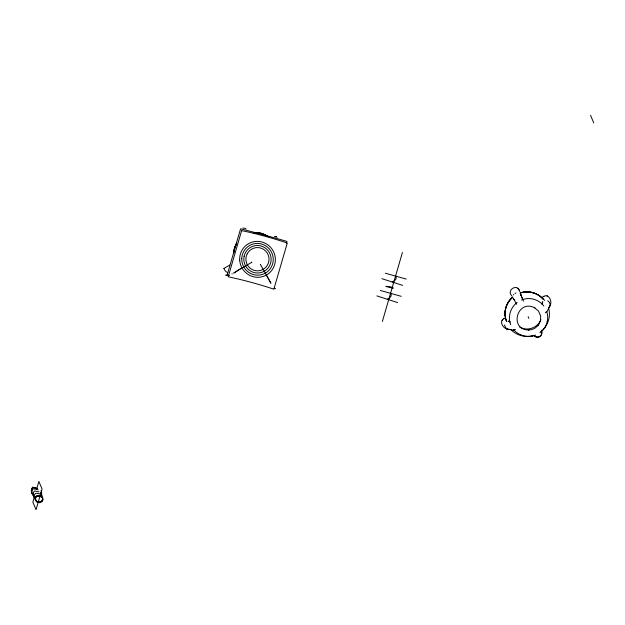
<?xml version="1.0" encoding="UTF-8"?>
<svg xmlns="http://www.w3.org/2000/svg" width="625" height="625" viewBox="0 0 625 625"><rect width="100%" height="100%" fill="white"/><g stroke="black" fill="none" stroke-linecap="round" stroke-linejoin="round"><path stroke-width="0.94" d="M542.43 301.812L542.453 303.367M550.086 305.07L550.094 304.547M542.336 303.133L542.398 302.555M542.406 302.438L542.062 304.531M233.633 252.484L234.375 248.281L236.687 243.187M233.664 252.562L235.133 246.438L236.727 243.289A21.789 21.398 -22.8 0 0 233.641 253.328M541.188 335.203L541.93 333.125L541.57 330.195M539.883 332.805C546.445 328.234 549.336 319.25 546.773 311.695M547.234 321.664L547.461 320.453M541.789 333.727L541.664 334.242M34.422 496.711L32.852 502.102L36.047 509.695L42.062 489.016L38.867 481.422L36.516 489.516M286.367 243.227L286.906 241.383A236.953 35.062 16.2 0 0 240.586 228.805L227.156 274.992A237.031 35.078 16.2 0 1 229.312 275.547M382.375 321.453L402.414 252.508M545.297 312.805L547.312 311.047L549.992 305.586M41.078 493.508L41.148 493.289A8.125 7.977 -22.8 0 0 41.375 492.375L41.398 491.203A0.875 0.859 -22.8 0 0 41.141 490.805L41.008 490.703M548.672 307.789L549.922 305.836M549.828 306.078C552.992 301.633 548.516 292.445 542.82 296.938M540.859 319.633C537.891 327.922 526.938 331.664 519.523 326.906M504.633 318.25C497.938 320.93 503.484 329.641 508.984 329.5M513.445 294.906L513.758 294.469M538.672 324.867L538.203 325.484L540.562 320.602L540.641 315.922L538.469 311.055L534.289 307.555L534.977 307.93M544.195 328.477L544.938 327.359M541.008 335.422L541.375 334.906M502.055 320.32L502.359 319.891M542.562 302.375L542.906 301.922M538.297 325.359L534.602 328.43L531.586 329.602L528.375 329.977L529.188 329.961M502.383 319.867L502.742 319.469M537.062 337.203C538.719 337.641 542.492 334.453 539.336 336.672C537.812 338.422 533.906 335.688 534.477 335.828L534.117 335.234M540.625 335.812L540.242 336.117M540.789 331.672C547.969 326.219 551.211 316.203 548.438 307.609M512.719 297.125C507.336 301.734 504.273 308.992 505.18 316.07M512.688 297.047C506.867 301.836 503.906 309.867 505.328 317.281M517.148 302.492C510.406 307.43 507.516 317 510.75 324.773M240.453 268.75L233.727 273.07A127.484 23.953 -29.5 0 1 251.938 262.211L251.469 262.195M539.742 336.438L537.852 337.188M515.492 329.5L512.477 330.156L506.516 328.68M504.141 318.484L503.609 318.789M515 293.461L515.953 292.969M223.867 268.453L229.766 265.07M538.859 336.898L539.336 336.68M392.258 282.023L394.797 280.547L395.883 279.133A137.992 20.445 16.1 0 0 395.781 276.148M387.25 299.234L389.383 298.094L390.875 296.367A137.992 20.391 16.3 0 0 390.773 293.383M521.492 300C529.195 296.664 538.898 299.266 543.836 306.07M535.539 335.133C528.164 338.031 519.102 335.992 513.906 329.945M532.688 335.672L533.773 335.359M520.102 292.906C528.164 290.109 537.773 292.672 543.297 299.203M520.133 292.984C528.234 290.312 537.75 292.758 543.328 299.281M531.93 336.133L533.172 335.867M509.516 329.469L510.039 329.352M508.039 321.375L510.313 321.953M531.602 335.93C524.273 337.516 516.273 335.117 511.055 329.734M242.875 228.117L244.492 228.164M253.531 232.633L261.258 233.266L268.219 236.625M512.961 330.188L513.844 330.141M274.445 236.516L276.062 236.75M528.5 329.969C509.008 329.672 516.922 299.328 534.32 307.57M534.516 335.898C533.633 334.945 536.32 337.875 537.328 337.219M38.82 501.867L38.453 501.82A5.867 5.758 -22.8 0 1 37.578 501.594L37.07 501.391A3.523 3.461 -22.8 0 1 35.391 499.563A3.156 3.102 -22.8 0 1 35.758 496.648L36.164 496.172A2.492 2.445 -22.8 0 1 37.219 495.594L38.18 495.492A7.305 7.172 -22.8 0 1 40.562 496.062M39.086 502.5L38.719 502.453A5.867 5.758 -22.8 0 1 37.844 502.227L37.336 502.023A3.523 3.461 -22.8 0 1 35.656 500.195A3.156 3.102 -22.8 0 1 36.023 497.281L36.43 496.805A2.492 2.445 -22.8 0 1 37.484 496.227L38.445 496.125A7.305 7.172 -22.8 0 1 40.828 496.695L42.203 497.625A2.469 2.43 -22.8 0 1 42.664 498.5M225.477 275.117L228.531 275.766M536.805 337.172L534.906 336.289M226.594 275.031L228.797 275.562M36.086 488.102L33 487.477A0.875 0.859 -22.8 0 0 32.578 487.688L31.961 488.703A7.984 7.844 -22.8 0 0 31.609 489.812L31.516 490.273A5 4.906 -22.8 0 0 31.75 492.719L32.086 493.391A3.523 3.461 -22.8 0 0 32.891 494.297M37.641 488.523L32.484 487.125L31.25 490.844L31.625 493.117L32.93 494.688M38.172 489.789L33.531 488.742A0.875 0.859 -22.8 0 0 33.109 488.953L32.492 489.969A7.984 7.844 -22.8 0 0 32.141 491.078L32.047 491.539A5 4.906 -22.8 0 0 32.281 493.984L32.617 494.656A3.523 3.461 -22.8 0 0 33.617 495.703L34.023 495.945M39.07 491.883L34.828 491.016A1.227 1.203 -22.8 0 0 34.352 491.211L33.523 492.336A5.508 5.406 -22.8 0 0 33.156 493.406M385.312 273.203L406.242 279.094M380.305 290.438L401.234 296.328M547.547 296.008L546.961 295.836M276.125 236.773L275.531 236.602M39.812 493.945L39.586 493.875A29.297 28.766 -22.8 0 0 37.984 493.453L35.938 493.328A1.75 1.719 -22.8 0 0 35.438 493.57L34.633 494.484A3.734 3.664 -22.8 0 0 35.906 499.578M507.445 329.195L507.945 329.359M381.875 278.672L402.633 285.367M376.875 295.891L397.633 302.578M274.086 288.227L275.695 288.75M506.812 328.953L507.32 329.133M40.242 494.086L41.625 494.867A1.75 1.719 -22.8 0 1 41.922 495.328L42.109 496.516A3.734 3.664 -22.8 0 1 42 497.156M40.57 496.039L41.938 496.992A2.469 2.43 -22.8 0 1 42.398 497.867L42.484 498.266M519.719 334.398L520.844 334.914M245.133 228.383L246.086 228.961M547.656 300.766L548.117 301.039M514.789 300.008L513.93 299.336M267.125 235.953C263.117 233.523 258.289 232.25 253.609 232.805A21.789 21.398 -22.8 0 1 268.281 236.742M41.016 492.562L41.32 492.773A1.227 1.203 -22.8 0 1 41.617 493.18L41.719 494.562A5.508 5.406 -22.8 0 1 41.586 495.227M508.672 320.898L509.695 321.633M519.766 291.562C517.938 282.922 505.859 289.836 511.875 295.984M276.625 237.008L277.086 237.328M518.188 288.812L517.516 288.203M548.516 301.375L549.172 302.172M506.133 328.328L504.836 326.039M543.961 299.602L544.688 300.469M260.57 264.664L260.461 264.523A127.445 2.703 60.9 0 1 270.844 283.102M513.141 298.148L516.711 304.281M513.641 299L513.32 298.445M518.883 289.703L519.367 290.586M266.859 275.922L270.859 283.148M549.438 302.617L550.023 304.039M520.906 294.953L521.281 295.969M521.203 295.875L521 295.102L523.469 301.219M590.555 115.305L593.75 122.898M528.133 316.664L528.844 318.352M521.664 296.852L522.312 298.422M506.5 321.328L505.633 318.672M506.039 320.109L506.539 321.43M521.133 295.453L520.547 293.898M520.367 293.383L520.781 294.523M541.594 331.641L541.836 332.68M505.492 318.094L505.859 319.438M42.719 498.695L42.75 498.898A3.32 3.266 -22.8 0 1 39.086 502.453M504.727 325.516L504.703 324.977M232.328 273.898A158.875 30.211 -29.8 0 1 231.867 273.836M227.695 272.633A158.875 30.211 -29.8 0 1 223.984 268.383M269.5 280.617A158.875 3.578 61.2 0 1 269.617 280.898M42.547 498.258A3.32 3.266 -22.8 0 1 38.82 501.82M34.57 497.547A4.008 3.93 -22.8 0 1 33.234 493.422M505.945 319.805A21.781 21.383 -22.8 0 1 512.453 297.445M520.531 292.93A21.781 21.383 -22.8 0 1 543.102 299.055M386.039 286.352L386.031 286.391A5.414 0.805 16.2 0 0 386.102 286.523L393.305 288.227A12.906 1.906 16.2 0 0 393.297 287.992L391.195 286.992A13.68 2.023 16.2 0 0 390.828 286.898L386.07 286.297M35.711 497.32L35.195 499.094L36.789 501.969L39.578 502.727L42.492 501.07L43.008 499.305L42.586 497.578L41.078 496.68L37 496.062L35.711 497.32M241.641 230.602L228.211 276.797A65.258 9.656 16.2 0 1 273.859 289.188L287.289 243A65.258 9.656 16.2 0 0 241.641 230.602M543.812 296.328L543.273 296.633L543.812 296.328M247.195 253.836A11.641 11.555 87.3 0 0 257.984 270.836A11.641 11.555 87.3 0 0 267.188 252.938A11.641 11.555 87.3 0 0 247.195 253.836M239.695 260.203A18.055 17.758 55.6 0 0 267.406 274.445A18.055 17.758 55.6 0 0 265.438 243.367A18.055 17.758 55.6 0 0 239.695 260.203M241.75 258.508A15.922 15.711 61.1 0 0 264.852 273.414A15.922 15.711 61.1 0 0 265.883 245.961A15.922 15.711 61.1 0 0 241.75 258.508M244.109 256.32A13.781 13.641 70.3 0 0 261.719 272.359A13.781 13.641 70.3 0 0 266.594 249.062A13.781 13.641 70.3 0 0 244.109 256.32"/></g></svg>
